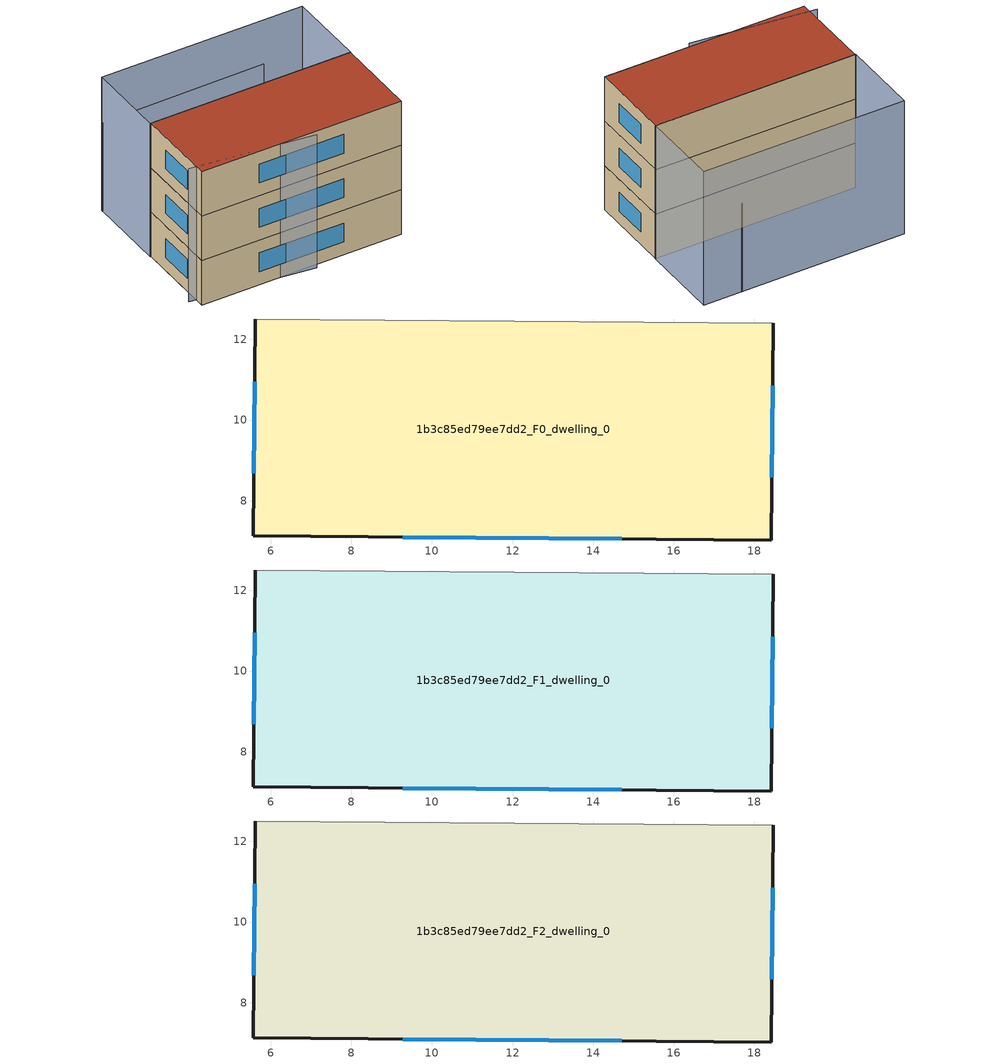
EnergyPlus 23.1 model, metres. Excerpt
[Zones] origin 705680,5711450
1b3c85ed79ee7dd2_F0_dwelling_0
 floor ground (EU_floor_Construction): 18.47,12.4 18.42,7.02 5.56,7.12 5.61,12.51 z0
 wall outside (EU_wall_Construction): 5.61,12.51 5.56,7.12 18.42,7.02 18.47,12.4 z0:3
 wall adiabatic (EU_wall_Construction): 18.47,12.4 5.61,12.51 z0:3
 window (EU_Window_Construction): 5.6,10.95 5.58,8.68 / 18.44,8.58 18.46,10.85 / 9.28,7.1 14.71,7.05 z0.87:2.13
1b3c85ed79ee7dd2_F1_dwelling_0
 floor to 1b3c85ed79ee7dd2_F0_dwelling_0 (EU_floor_Construction): 18.47,12.4 18.42,7.02 5.56,7.12 5.61,12.51 z3
 wall outside (EU_wall_Construction): 5.61,12.51 5.56,7.12 18.42,7.02 18.47,12.4 z3:6
 wall adiabatic (EU_wall_Construction): 18.47,12.4 5.61,12.51 z3:6
 window (EU_Window_Construction): 5.6,10.95 5.58,8.68 / 18.44,8.58 18.46,10.85 / 9.28,7.1 14.71,7.05 z3.87:5.13
1b3c85ed79ee7dd2_F2_dwelling_0
 floor to 1b3c85ed79ee7dd2_F1_dwelling_0 (EU_floor_Construction): 18.47,12.4 18.42,7.02 5.56,7.12 5.61,12.51 z6
 wall outside (EU_wall_Construction): 5.61,12.51 5.56,7.12 18.42,7.02 18.47,12.4 z6:9
 wall adiabatic (EU_wall_Construction): 18.47,12.4 5.61,12.51 z6:9
 window (EU_Window_Construction): 5.6,10.95 5.58,8.68 / 18.44,8.58 18.46,10.85 / 9.28,7.1 14.71,7.05 z6.87:8.13
 roof outside (EU_roof_Construction): 18.42,7.02 18.47,12.4 5.61,12.51 5.56,7.12 z9
shading: 5.11,7.77 12.8,6.79 / 18.48,12.4 5.57,12.51 / 5.57,12.51 5.61,17.63 / 5.61,17.63 18.52,17.53 / 18.52,17.53 18.48,12.4 z0:9; 16.09,17.55 5.57,17.53 z0:6
[Building]
EU S2 Campaign: North Axis=0; Terrain=City; Solar Distribution=FullExterior
[Site:Location]
London: Latitude=51.5; Longitude=-0.5; Time Zone=0; Elevation=25
[SizingPeriod:WeatherFileDays]
AnnualSizingPeriod: Begin Month=1; Begin Day of Month=1; End Month=12; End Day of Month=31; Day of Week for Start Day=Monday; Use Weather File Daylight Saving Period=No; Use Weather File Rain and Snow Indicators=No
[MATERIAL]
EU_InternalMass_Material: Roughness=MediumRough; Thickness=0.1; Conductivity=1; Density=1800; Specific Heat=900; Thermal Absorptance=0.9; Solar Absorptance=0.7; Visible Absorptance=0.7
[MATERIAL:NOMASS] Roughness=MediumRough; Thermal Absorptance=0.9; Solar Absorptance=0.7; Visible Absorptance=0.7
Name | Thermal Resistance
EU_wall_NoMass | 0.724719
EU_roof_NoMass | 2.98947
EU_floor_NoMass | 2.39157
[WINDOWMATERIAL:SIMPLEGLAZINGSYSTEM]
EU_Window_SimpleGlazing: UFactor=2.63425; Solar Heat Gain Coefficient=0.76; Visible Transmittance=0.76
[CONSTRUCTION]
EU_wall_Construction: EU_wall_NoMass
EU_roof_Construction: EU_roof_NoMass
EU_floor_Construction: EU_floor_NoMass
EU_Window_Construction: EU_Window_SimpleGlazing
EU_InternalMass_Construction: EU_InternalMass_Material
[ZONE] Type=1; Multiplier=1; Ceiling Height=autocalculate; Volume=207.561; Floor Area=autocalculate; Part of Total Floor Area=Yes
1b3c85ed79ee7dd2_F0_dwelling_0; 1b3c85ed79ee7dd2_F1_dwelling_0; 1b3c85ed79ee7dd2_F2_dwelling_0
[INTERNALMASS] Construction=EU_InternalMass_Construction; Surface Area=69.218
Name | Zone or ZoneList
1b3c85ed79ee7dd2_F0_dwelling_0_EU_InternalMass | 1b3c85ed79ee7dd2_F0_dwelling_0
1b3c85ed79ee7dd2_F1_dwelling_0_EU_InternalMass | 1b3c85ed79ee7dd2_F1_dwelling_0
1b3c85ed79ee7dd2_F2_dwelling_0_EU_InternalMass | 1b3c85ed79ee7dd2_F2_dwelling_0
[OTHEREQUIPMENT] Fuel Type=Electricity; Design Level Calculation Method=Watts/Area; Power per Zone Floor Area=1; Fraction Latent=0; Fraction Radiant=0; Fraction Lost=0; Carbon Dioxide Generation Rate=0; EndUse Subcategory=EU_Step8_InternalGains
Name | Zone or ZoneList or Space or SpaceList | Schedule
EU_Step8_InternalGain_1b3c85ed79ee7dd2_F0_dwelling_0_f000 | 1b3c85ed79ee7dd2_F0_dwelling_0 | EU_Step8_GainSchedule_1b3c85ed79ee7dd2_F0_dwelling_0_f000
EU_Step8_InternalGain_1b3c85ed79ee7dd2_F1_dwelling_0_f000 | 1b3c85ed79ee7dd2_F1_dwelling_0 | EU_Step8_GainSchedule_1b3c85ed79ee7dd2_F1_dwelling_0_f000
EU_Step8_InternalGain_1b3c85ed79ee7dd2_F2_dwelling_0_f000 | 1b3c85ed79ee7dd2_F2_dwelling_0 | EU_Step8_GainSchedule_1b3c85ed79ee7dd2_F2_dwelling_0_f000
[ZONEVENTILATION:DESIGNFLOWRATE] Schedule=EU_AlwaysOn; Design Flow Rate Calculation Method=AirChanges/Hour; Air Changes per Hour=0.418135; Ventilation Type=Natural; Fan Pressure Rise=0; Fan Total Efficiency=1; Constant Term Coefficient=1; Temperature Term Coefficient=0; Velocity Term Coefficient=0; Velocity Squared Term Coefficient=0; Minimum Indoor Temperature=-100; Maximum Indoor Temperature=100; Delta Temperature=-100; Minimum Outdoor Temperature=-100; Maximum Outdoor Temperature=100; Maximum Wind Speed=40
Name | Zone or ZoneList or Space or SpaceList
EU_ConstantAir_1b3c85ed79ee7dd2_F0_dwelling_0 | 1b3c85ed79ee7dd2_F0_dwelling_0
EU_ConstantAir_1b3c85ed79ee7dd2_F1_dwelling_0 | 1b3c85ed79ee7dd2_F1_dwelling_0
EU_ConstantAir_1b3c85ed79ee7dd2_F2_dwelling_0 | 1b3c85ed79ee7dd2_F2_dwelling_0
[HVACTEMPLATE:THERMOSTAT] Constant Heating Setpoint=20; Constant Cooling Setpoint=50
EU_HeatOnly_1b3c85ed79ee7dd2_F0_dwelling_0; EU_HeatOnly_1b3c85ed79ee7dd2_F1_dwelling_0; EU_HeatOnly_1b3c85ed79ee7dd2_F2_dwelling_0
[HVACTEMPLATE:ZONE:IDEALLOADSAIRSYSTEM] System Availability Schedule=EU_AlwaysOn; Maximum Heating Supply Air Temperature=50; Minimum Cooling Supply Air Temperature=13; Maximum Heating Supply Air Humidity Ratio=0.0156; Minimum Cooling Supply Air Humidity Ratio=0.0077; Heating Limit=NoLimit; Cooling Limit=NoLimit; Heating Availability Schedule=EU_AlwaysOn; Cooling Availability Schedule=EU_CoolingOff; Dehumidification Control Type=ConstantSensibleHeatRatio; Cooling Sensible Heat Ratio=0.7; Dehumidification Setpoint=60; Humidification Control Type=None; Humidification Setpoint=30; Outdoor Air Method=None; Outdoor Air Flow Rate per Person=0.00944; Outdoor Air Flow Rate per Zone Floor Area=0; Outdoor Air Flow Rate per Zone=0; Demand Controlled Ventilation Type=None; Outdoor Air Economizer Type=NoEconomizer; Heat Recovery Type=None; Sensible Heat Recovery Effectiveness=0.7; Latent Heat Recovery Effectiveness=0.65
Name | Template Thermostat
1b3c85ed79ee7dd2_F0_dwelling_0 | EU_HeatOnly_1b3c85ed79ee7dd2_F0_dwelling_0
1b3c85ed79ee7dd2_F1_dwelling_0 | EU_HeatOnly_1b3c85ed79ee7dd2_F1_dwelling_0
1b3c85ed79ee7dd2_F2_dwelling_0 | EU_HeatOnly_1b3c85ed79ee7dd2_F2_dwelling_0
[SIZING:ZONE] Zone Cooling Design Supply Air Temperature Input Method=SupplyAirTemperature; Zone Cooling Design Supply Air Temperature=13; Zone Heating Design Supply Air Temperature Input Method=SupplyAirTemperature; Zone Heating Design Supply Air Temperature=50; Zone Cooling Design Supply Air Humidity Ratio=0.008; Zone Heating Design Supply Air Humidity Ratio=0.008; Cooling Design Air Flow Method=DesignDay; Cooling Design Air Flow Rate=0; Cooling Minimum Air Flow per Zone Floor Area=0.000762; Cooling Minimum Air Flow=0; Cooling Minimum Air Flow Fraction=0.2; Heating Design Air Flow Method=DesignDay; Heating Design Air Flow Rate=0; Heating Maximum Air Flow per Zone Floor Area=0.002032; Heating Maximum Air Flow=0.141576; Heating Maximum Air Flow Fraction=0.3; Account for Dedicated Outdoor Air System=No; Dedicated Outdoor Air System Control Strategy=NeutralSupplyAir; Dedicated Outdoor Air Low Setpoint Temperature for Design=autosize; Dedicated Outdoor Air High Setpoint Temperature for Design=autosize; Zone Load Sizing Method=Sensible Load Only No Latent Load; Zone Latent Cooling Design Supply Air Humidity Ratio Input Method=HumidityRatioDifference; Zone Cooling Design Supply Air Humidity Ratio Difference=0.005; Zone Latent Heating Design Supply Air Humidity Ratio Input Method=HumidityRatioDifference; Zone Humidification Design Supply Air Humidity Ratio Difference=0.005
1b3c85ed79ee7dd2_F0_dwelling_0; 1b3c85ed79ee7dd2_F1_dwelling_0; 1b3c85ed79ee7dd2_F2_dwelling_0
[SCHEDULE:CONSTANT]
Name | Hourly Value
EU_AlwaysOn | 1
EU_CoolingOff | 0
[SCHEDULE:FILE] Column Number=1; Rows to Skip at Top=0; Number of Hours of Data=8760; Column Separator=Comma; Interpolate to Timestep=No; Minutes per Item=60; Adjust Schedule for Daylight Savings=Yes
Name | File
EU_Step8_GainSchedule_1b3c85ed79ee7dd2_F0_dwelling_0_f000 | ../../schedules/1b3c85ed79ee7dd2/1b3c85ed79ee7dd2_F0_dwelling_0_f000_gain.csv
EU_Step8_GainSchedule_1b3c85ed79ee7dd2_F1_dwelling_0_f000 | ../../schedules/1b3c85ed79ee7dd2/1b3c85ed79ee7dd2_F1_dwelling_0_f000_gain.csv
EU_Step8_GainSchedule_1b3c85ed79ee7dd2_F2_dwelling_0_f000 | ../../schedules/1b3c85ed79ee7dd2/1b3c85ed79ee7dd2_F2_dwelling_0_f000_gain.csv
